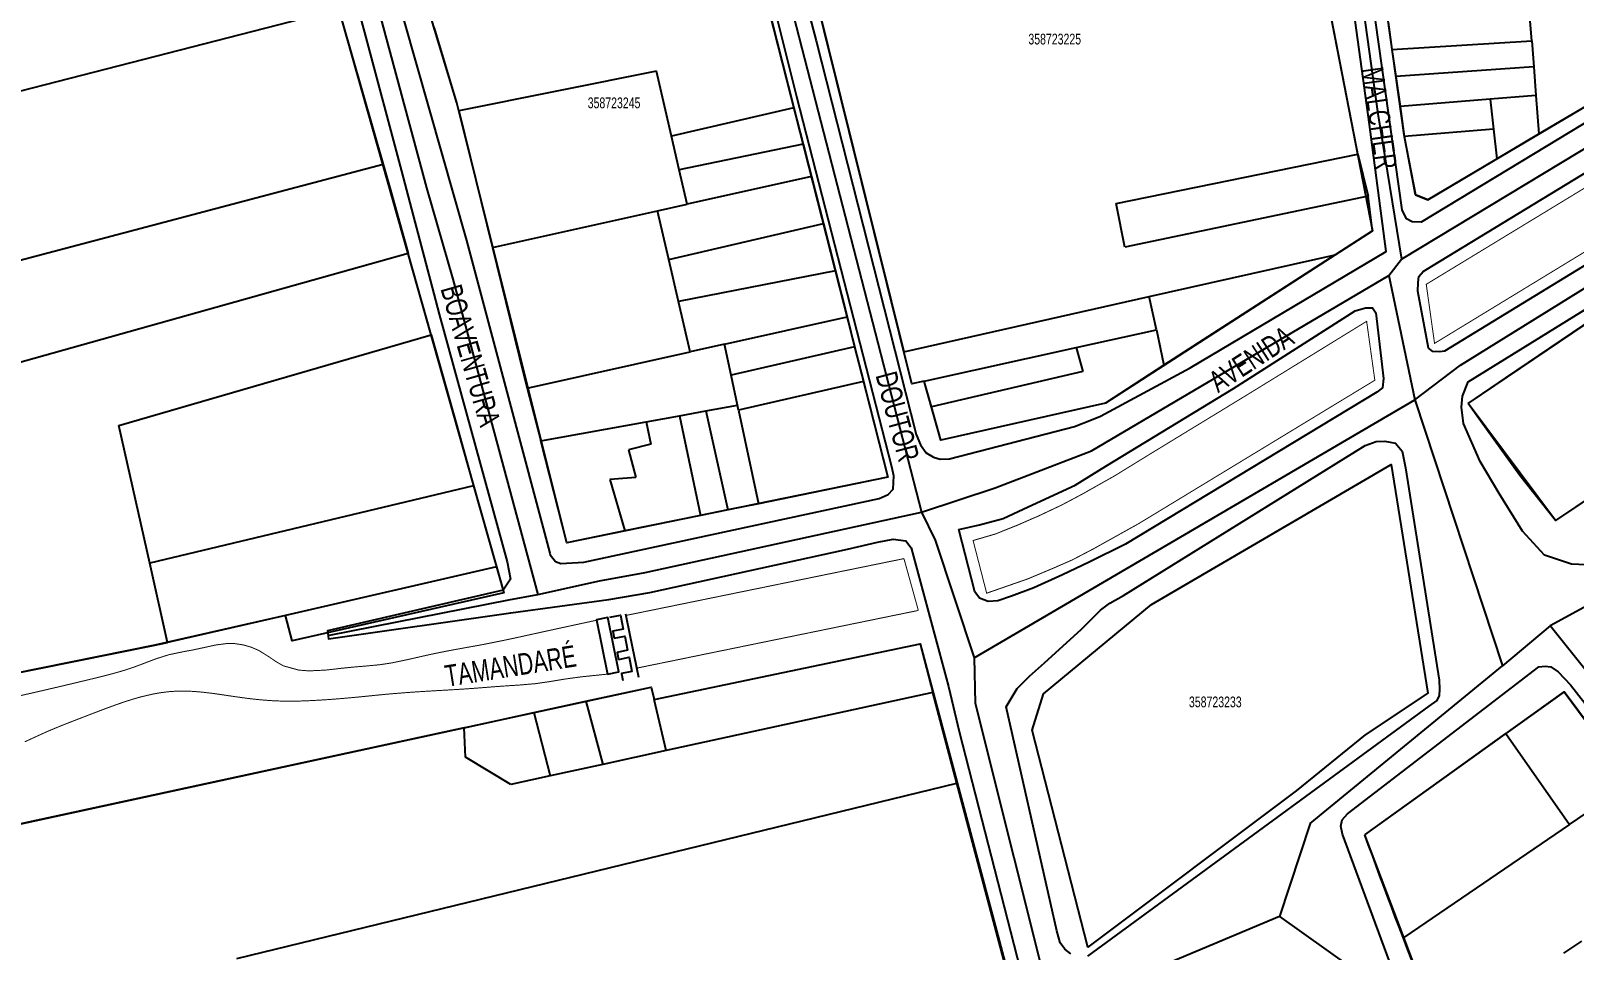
# Model space of a CAD drawing. Extents: x 199219 to 200475, y 4837288 to 4839440.
# Drawn here: x 199387.4 to 199674.1, y 4838319.5 to 4838490.1 of the extents above; entities that cross this region are included whole.
import ezdxf

# ---------------------------------------------------------------- set-up
doc = ezdxf.new("R2010")
doc.units = 0
doc.header["$LTSCALE"] = 3
doc.header["$MEASUREMENT"] = 0
for name, color, linetype in [('CD_MALHA_LOTES', 40, 'CONTINUOUS'), ('CD_TXT_QUADRA', 7, 'CONTINUOUS'), ('HD-BARRAGEM', 40, 'CONTINUOUS'), ('HD-CANAIS', 7, 'CONTINUOUS'), ('HD-TXT-CANAIS', 7, 'CONTINUOUS'), ('RU-QUADRAS', 210, 'CONTINUOUS'), ('SV-EIXO-RUA-PAV', 20, 'CONTINUOUS'), ('SV-PASSARELAS', 20, 'CONTINUOUS'), ('SV-RUA-PAVIM-S-GUIA-C-GUIA', 7, 'CONTINUOUS'), ('SV-TXT-RUA-PAV-S-GUIA-C-GUIA', 7, 'CONTINUOUS')]:
    doc.layers.add(name, color=color, linetype=linetype)
doc.styles.add('ARIAL', font='ARIAL.TTF')

msp = doc.modelspace()

# ---------------------------------------------------------------- linework, layer by layer
at = {"layer": 'CD_MALHA_LOTES', "linetype": 'Continuous'}
for p, q in [((199530.91, 4838505.91), (199549.59, 4838430.6)), ((199522.75, 4838501.01), (199529.18, 4838475.86)), ((199633.91, 4838467.25), (199628.02, 4838497.57)), ((199350.73, 4838470.05), (199444.61, 4838494.2)), ((199666.23, 4838488.3), (199665.83, 4838493.42)), ((199445.19, 4838492.05), (199452.86, 4838465.35)), ((199466.57, 4838476.78), (199462.38, 4838490.64)), ((199639.55, 4838491.78), (199640.27, 4838486.68)), ((199640.27, 4838486.68), (199666.23, 4838488.3)), ((199666.23, 4838488.3), (199666.61, 4838483.45)), ((199640.27, 4838486.68), (199640.98, 4838481.66)), ((199503.62, 4838482.66), (199466.93, 4838475.33)), ((199506.41, 4838470.61), (199503.62, 4838482.66)), ((199666.61, 4838483.45), (199640.98, 4838481.66)), ((199666.61, 4838483.45), (199667.02, 4838478.16)), ((199640.98, 4838481.66), (199641.77, 4838476.11)), ((199466.93, 4838475.33), (199466.57, 4838476.78)), ((199658.53, 4838477.47), (199641.77, 4838476.11)), ((199641.77, 4838476.11), (199642.56, 4838470.57)), ((199667.02, 4838478.16), (199658.53, 4838477.47)), ((199658.53, 4838477.47), (199659.15, 4838471.9)), ((199667.02, 4838478.16), (199667.58, 4838471.01)), ((199667.58, 4838471.01), (199679.59, 4838478.1)), ((199466.93, 4838475.33), (199473.19, 4838449.92)), ((199529.18, 4838475.86), (199506.41, 4838470.61)), ((199529.18, 4838475.86), (199530.9, 4838469.13)), ((199507.85, 4838464.36), (199506.41, 4838470.61)), ((199659.15, 4838471.9), (199642.56, 4838470.57)), ((199642.56, 4838470.57), (199644.64, 4838459.7)), ((199659.15, 4838471.9), (199659.77, 4838466.39)), ((199659.77, 4838466.39), (199667.58, 4838471.01)), ((199530.9, 4838469.13), (199507.85, 4838464.36)), ((199530.9, 4838469.13), (199531.33, 4838467.44)), ((199452.86, 4838465.35), (199358.89, 4838440.49)), ((199452.86, 4838465.35), (199454.22, 4838460.6)), ((199531.33, 4838467.44), (199532.43, 4838463.11)), ((199589.02, 4838458.09), (199633.91, 4838467.25)), ((199633.91, 4838467.25), (199635.84, 4838459.44)), ((199646.91, 4838458.8), (199659.77, 4838466.39)), ((199509.33, 4838457.96), (199507.85, 4838464.36)), ((199532.43, 4838463.11), (199509.33, 4838457.96)), ((199532.43, 4838463.11), (199534.65, 4838454.37)), ((199454.22, 4838460.6), (199457.54, 4838448.8)), ((199635.84, 4838459.44), (199590.62, 4838450.02)), ((199636.67, 4838453.05), (199635.84, 4838459.44)), ((199644.64, 4838459.7), (199646.91, 4838458.8)), ((199473.19, 4838449.92), (199503.85, 4838456.74)), ((199503.85, 4838456.74), (199509.33, 4838457.96)), ((199505.95, 4838447.72), (199503.85, 4838456.74)), ((199590.62, 4838450.02), (199589.02, 4838458.09)), ((199505.95, 4838447.72), (199534.65, 4838454.37)), ((199534.65, 4838454.37), (199536.88, 4838445.58)), ((199629.74, 4838448.58), (199636.67, 4838453.05)), ((199457.54, 4838448.8), (199339.64, 4838415.81)), ((199461.78, 4838433.71), (199457.54, 4838448.8)), ((199473.19, 4838449.92), (199479.03, 4838426.26)), ((199507.75, 4838439.93), (199505.95, 4838447.72)), ((199595.17, 4838440.82), (199629.74, 4838448.58)), ((199629.74, 4838448.58), (199597.92, 4838428.08)), ((199536.88, 4838445.58), (199507.75, 4838439.93)), ((199536.88, 4838445.58), (199539.05, 4838437.05)), ((199509.92, 4838430.58), (199507.75, 4838439.93)), ((199549.59, 4838430.6), (199595.17, 4838440.82)), ((199596.5, 4838434.63), (199595.17, 4838440.82)), ((199516.27, 4838431.99), (199539.05, 4838437.05)), ((199539.05, 4838437.05), (199540.46, 4838431.5)), ((199661.4, 4838425.77), (199677.89, 4838436.9)), ((199403.8, 4838416.93), (199461.78, 4838433.71)), ((199461.78, 4838433.71), (199466.53, 4838416.84)), ((199581.61, 4838431.36), (199596.5, 4838434.63)), ((199596.5, 4838434.63), (199597.92, 4838428.08)), ((199479.64, 4838423.86), (199509.92, 4838430.58)), ((199516.27, 4838431.99), (199509.92, 4838430.58)), ((199517.5, 4838426.23), (199516.27, 4838431.99)), ((199540.46, 4838431.5), (199517.5, 4838426.23)), ((199540.46, 4838431.5), (199542.1, 4838425.07)), ((199551.07, 4838424.65), (199549.59, 4838430.6)), ((199553.4, 4838425.16), (199581.61, 4838431.36)), ((199581.61, 4838431.36), (199582.87, 4838426.95)), ((199597.92, 4838428.08), (199587.03, 4838421.06)), ((199479.03, 4838426.26), (199479.64, 4838423.86)), ((199518.68, 4838420.66), (199517.5, 4838426.23)), ((199542.1, 4838425.07), (199518.87, 4838419.76)), ((199542.1, 4838425.07), (199546.61, 4838407.3)), ((199553.4, 4838425.16), (199551.07, 4838424.65)), ((199554.74, 4838420.34), (199553.4, 4838425.16)), ((199582.87, 4838426.95), (199554.74, 4838420.34)), ((199654.41, 4838421.01), (199661.4, 4838425.77)), ((199479.64, 4838423.86), (199482.15, 4838414.05)), ((199507.92, 4838418.71), (199512.84, 4838419.6)), ((199512.84, 4838419.6), (199518.68, 4838420.66)), ((199512.84, 4838419.6), (199516.92, 4838401.23)), ((199518.87, 4838419.76), (199518.68, 4838420.66)), ((199518.87, 4838419.76), (199522.58, 4838402.39)), ((199556.46, 4838414.17), (199554.74, 4838420.34)), ((199587.03, 4838421.06), (199556.46, 4838414.17)), ((199656.71, 4838417.74), (199654.41, 4838421.01)), ((199409.53, 4838391.34), (199403.8, 4838416.93)), ((199466.53, 4838416.84), (199469.67, 4838405.73)), ((199482.15, 4838414.05), (199501.75, 4838417.6)), ((199501.75, 4838417.6), (199507.92, 4838418.71)), ((199501.75, 4838417.6), (199502.58, 4838413.45)), ((199507.92, 4838418.71), (199511.8, 4838400.19)), ((199664.05, 4838407.6), (199656.71, 4838417.74)), ((199486.98, 4838395.12), (199482.15, 4838414.05)), ((199502.58, 4838413.45), (199498.43, 4838412.41)), ((199692.68, 4838414.06), (199670.66, 4838399.24)), ((199498.43, 4838412.41), (199499.81, 4838407.22)), ((199546.61, 4838407.3), (199522.58, 4838402.39)), ((199595.61, 4838383.7), (199640.13, 4838409.65)), ((199640.13, 4838409.65), (199646.94, 4838367.22)), ((199670.66, 4838399.24), (199664.05, 4838407.6)), ((199469.67, 4838405.73), (199409.53, 4838391.34)), ((199469.67, 4838405.73), (199473.93, 4838390.64)), ((199499.81, 4838407.22), (199494.96, 4838406.88)), ((199494.96, 4838406.88), (199497.74, 4838397.32)), ((199522.58, 4838402.39), (199516.92, 4838401.23)), ((199511.8, 4838400.19), (199497.74, 4838397.32)), ((199516.92, 4838401.23), (199511.8, 4838400.19)), ((199497.74, 4838397.32), (199486.98, 4838395.12)), ((199412.81, 4838376.64), (199409.53, 4838391.34)), ((199473.93, 4838390.64), (199434.71, 4838381.66)), ((199473.93, 4838390.64), (199475.29, 4838385.84)), ((199475.29, 4838385.84), (199435.98, 4838376.95)), ((199434.71, 4838381.66), (199412.81, 4838376.64)), ((199435.98, 4838376.95), (199434.71, 4838381.66)), ((199575.52, 4838367.08), (199595.61, 4838383.7)), ((199336.36, 4838361.18), (199410.44, 4838376.1)), ((199410.44, 4838376.1), (199412.81, 4838376.64)), ((199503.2, 4838366.02), (199552.6, 4838376.36)), ((199552.6, 4838376.36), (199554.99, 4838367.35)), ((199490.55, 4838365.7), (199502.65, 4838368.33)), ((199502.65, 4838368.33), (199503.2, 4838366.02)), ((199554.99, 4838367.35), (199505.44, 4838356.56)), ((199559.47, 4838350.51), (199554.99, 4838367.35)), ((199646.94, 4838367.22), (199635.3, 4838359.47)), ((199672.27, 4838367.46), (199661.45, 4838359.71)), ((199684.73, 4838350.66), (199672.27, 4838367.46)), ((199480.88, 4838363.61), (199490.55, 4838365.7)), ((199490.55, 4838365.7), (199493.7, 4838354)), ((199505.44, 4838356.56), (199503.2, 4838366.02)), ((199573.45, 4838360.37), (199575.52, 4838367.08)), ((199467.92, 4838360.8), (199480.88, 4838363.61)), ((199480.88, 4838363.61), (199483.92, 4838351.87)), ((199467.92, 4838360.8), (199281.02, 4838320.29)), ((199468.16, 4838355.34), (199467.92, 4838360.8)), ((199583.76, 4838320.07), (199573.45, 4838360.37)), ((199635.3, 4838359.47), (199622.49, 4838349.09)), ((199635.25, 4838340.93), (199661.45, 4838359.71)), ((199661.45, 4838359.71), (199673.24, 4838342.84)), ((199505.44, 4838356.56), (199493.7, 4838354)), ((199476.6, 4838350.28), (199468.16, 4838355.34)), ((199493.7, 4838354), (199483.92, 4838351.87)), ((199425.72, 4838317.99), (199559.47, 4838350.51)), ((199483.92, 4838351.87), (199476.6, 4838350.28)), ((199580.21, 4838272.54), (199559.47, 4838350.51)), ((199673.24, 4838342.84), (199684.73, 4838350.66)), ((199622.49, 4838349.09), (199583.76, 4838320.07)), ((199673.24, 4838342.84), (199642.46, 4838321.88)), ((199642.46, 4838321.88), (199635.25, 4838340.93)), ((199646.6, 4838310.93), (199642.46, 4838321.88)), ((199675.45, 4838321.19), (199672.15, 4838318.97))]:
    msp.add_line(p, q, dxfattribs=at)
at = {"layer": 'HD-BARRAGEM'}
for points in [[(199494.984383, 4838381.325), (199496.948759, 4838381.718357), (199497.483801, 4838379.095828), (199495.519995, 4838378.695772), (199495.782841, 4838377.405503)], [(199497.902065, 4838381.931071), (199498.700523, 4838378.011573)], [(199495.782841, 4838377.405503), (199497.747217, 4838377.798859), (199498.282259, 4838375.17633), (199496.318453, 4838374.776274), (199496.5813, 4838373.486005)], [(199498.700523, 4838378.011573), (199499.498982, 4838374.092075)], [(199496.5813, 4838373.486005), (199498.545676, 4838373.879362), (199499.080718, 4838371.256832), (199497.116912, 4838370.856776), (199497.379758, 4838369.566507)], [(199499.498982, 4838374.092075), (199500.29744, 4838370.172578)]]:
    msp.add_lwpolyline(points, dxfattribs=at)
at = {"layer": 'HD-CANAIS', "const_width": 0.18}
for points in [[(199780.436753, 4838512.646245), (199648.181366, 4838432.145398), (199646.63794, 4838443.108211), (199775.335458, 4838521.28845)], [(199637.08737, 4838425.302498), (199593.297604, 4838398.731186), (199584.851928, 4838394.024075), (199580.879193, 4838391.947365), (199577.330591, 4838390.402694), (199572.636492, 4838388.433292), (199564.982222, 4838385.769497), (199562.460059, 4838395.548834), (199566.620125, 4838396.765706), (199570.775091, 4838398.43359), (199574.732357, 4838400.16038), (199578.900583, 4838402.128196), (199582.643998, 4838404.114961), (199588.703822, 4838407.526057), (199595.730227, 4838411.845693), (199613.45922, 4838422.650035), (199635.567827, 4838436.239202)]]:
    msp.add_lwpolyline(points, close=True, dxfattribs=at)
for points in [[(199549.617184, 4838392.189876), (199497.896864, 4838381.624575)], [(199552.289382, 4838382.574343), (199549.617184, 4838392.189876)], [(199497.896864, 4838381.624575), (199499.955875, 4838371.856398)], [(199499.955875, 4838371.856398), (199552.289382, 4838382.574343)], [(199385.419333, 4838366.743443), (199388.24767, 4838367.379759), (199389.709602, 4838367.716796), (199392.629814, 4838368.399875), (199395.301284, 4838369.030497), (199398.218855, 4838369.728593), (199399.67617, 4838370.0851), (199401.876163, 4838370.640002), (199403.325117, 4838371.029228), (199404.765194, 4838371.449558), (199406.192842, 4838371.912526), (199407.868135, 4838372.525353), (199409.271586, 4838373.067362), (199410.677611, 4838373.595541), (199413.020821, 4838374.341404), (199415.949893, 4838374.953379), (199417.430177, 4838375.215246), (199420.173072, 4838375.803384), (199421.640648, 4838376.133124), (199423.879878, 4838376.4365), (199425.38612, 4838376.405092), (199426.888225, 4838376.173143), (199428.355454, 4838375.750878), (199429.757067, 4838375.148525), (199431.673006, 4838373.962349), (199432.907701, 4838373.103585), (199434.340279, 4838372.282258), (199437.234184, 4838371.490008), (199439.104541, 4838371.3538), (199442.099327, 4838371.49082), (199443.595131, 4838371.652159), (199445.091063, 4838371.830486), (199447.739126, 4838372.093579), (199449.236366, 4838372.2111), (199452.219999, 4838372.489667), (199454.432284, 4838372.824459), (199457.370919, 4838373.434601), (199458.835607, 4838373.770074), (199460.684418, 4838374.18916), (199462.150052, 4838374.509036), (199464.856631, 4838375.059419), (199467.807779, 4838375.596473), (199469.285236, 4838375.856842), (199470.761595, 4838376.123093), (199472.236461, 4838376.402162), (199475.177166, 4838376.995028), (199476.644811, 4838377.304996), (199478.111181, 4838377.621313), (199479.576673, 4838377.941971), (199481.041684, 4838378.264963), (199482.506611, 4838378.588284), (199485.2105, 4838379.178916)], [(199485.2105, 4838379.178916), (199492.464539, 4838380.743749)], [(199492.464539, 4838380.743749), (199494.572238, 4838370.752693)], [(199489.638241, 4838370.24293), (199486.666135, 4838369.835932), (199485.185379, 4838369.58988), (199483.704856, 4838369.343429), (199481.112857, 4838368.974941), (199478.124987, 4838368.718634), (199476.626973, 4838368.625255), (199474.189763, 4838368.46002), (199472.69416, 4838368.344125), (199469.703814, 4838368.109374), (199467.75884, 4838367.973876), (199464.764367, 4838367.792563), (199463.266649, 4838367.707066), (199460.401596, 4838367.538027), (199458.904536, 4838367.441915), (199457.408083, 4838367.337983), (199454.417738, 4838367.099205), (199452.820207, 4838366.95159), (199451.327403, 4838366.804647), (199449.834906, 4838366.65421), (199448.342283, 4838366.505301), (199445.778852, 4838366.267119), (199442.788241, 4838366.031322), (199441.291216, 4838365.932881), (199438.915197, 4838365.807576), (199437.415359, 4838365.754553), (199435.915199, 4838365.729043), (199433.748361, 4838365.753461), (199432.249623, 4838365.819854), (199430.752641, 4838365.925117), (199429.258241, 4838366.065311), (199427.767247, 4838366.236502), (199425.578447, 4838366.535342), (199422.612005, 4838366.976336), (199421.125475, 4838367.183618), (199419.225579, 4838367.408095), (199417.728021, 4838367.535784), (199416.228365, 4838367.604432), (199414.47501, 4838367.589895), (199412.97839, 4838367.483213), (199411.488345, 4838367.293583), (199410.008965, 4838367.029365), (199407.903515, 4838366.534651), (199406.460082, 4838366.12521), (199405.028933, 4838365.672906), (199403.60793, 4838365.187583), (199402.194933, 4838364.679083), (199400.491444, 4838364.045146), (199397.689757, 4838362.973482), (199395.963467, 4838362.305009), (199394.565007, 4838361.762127), (199393.169278, 4838361.211983), (199391.779773, 4838360.646672), (199390.399982, 4838360.058293), (199389.0122, 4838359.434113), (199387.64983, 4838358.80514), (199386.285843, 4838358.180474)], [(199494.572238, 4838370.752693), (199489.638241, 4838370.24293)]]:
    msp.add_lwpolyline(points, dxfattribs=at)
at = {"layer": 'RU-QUADRAS', "color": 6, "linetype": 'Continuous'}
for points in [[(199331.18, 4838592.63), (199388.11, 4838604.01), (199391.19, 4838589.57), (199386.62, 4838588.52), (199387.78, 4838584.08), (199417.17, 4838589.9), (199426.43, 4838535.02), (199430.98, 4838536.32), (199433.52, 4838528.86), (199435.07, 4838529.3), (199445.19, 4838492.05), (199475.29, 4838385.84), (199435.98, 4838376.95), (199434.71, 4838381.66), (199410.44, 4838376.1), (199336.36, 4838361.18)], [(199290.6, 4838285.32), (199281.02, 4838320.29), (199502.65, 4838368.33), (199503.2, 4838366.02), (199552.6, 4838376.36), (199590.37, 4838234.63)]]:
    msp.add_lwpolyline(points, dxfattribs=at)
for points in [[(199630.71, 4838555.09), (199776.54, 4838565.59), (199777.21, 4838539.41), (199748.42, 4838521.81, -0.0648967649), (199733.9, 4838515.9), (199734.3, 4838513.1), (199692.84, 4838488.5), (199684.38, 4838480.93), (199646.91, 4838458.8), (199644.64, 4838459.7), (199642.51, 4838470.87)], [(199654.41, 4838421.01), (199686.05, 4838442.36), (199687.68, 4838439.87, -0.0154867157), (199748.9, 4838477.19), (199752.22, 4838476.46), (199763.19, 4838461.27, -0.3146246761), (199761.78, 4838455.48), (199736.7, 4838438.22), (199738.64, 4838435.3), (199704.32, 4838413.18), (199700.49, 4838419.32), (199670.66, 4838399.24)], [(199635.25, 4838340.93), (199672.27, 4838367.46), (199711.35, 4838314.78), (199660.99, 4838280.11), (199659.11, 4838280.62, -0.0148744037)]]:
    msp.add_lwpolyline(points, format="xyb", close=True, dxfattribs=at)
for points in [[(199520.83, 4838546.53), (199582.18, 4838551.53), (199622.2, 4838553.1), (199627.89, 4838498.24), (199636.67, 4838453.05), (199587.03, 4838421.06), (199556.46, 4838414.17), (199553.4, 4838425.16), (199551.07, 4838424.65)], [(199448.56, 4838536.31), (199450.98, 4838538.93), (199511.43, 4838545.31), (199546.61, 4838407.3), (199486.98, 4838395.12), (199466.57, 4838476.78)], [(199573.45, 4838360.37), (199575.52, 4838367.08), (199595.61, 4838383.7), (199640.13, 4838409.65), (199646.94, 4838367.22), (199635.3, 4838359.47), (199622.49, 4838349.09), (199583.76, 4838320.07)]]:
    msp.add_lwpolyline(points, close=True, dxfattribs=at)
at = {"layer": 'SV-EIXO-RUA-PAV'}
for points in [[(199499.825102, 4838745.75), (199500.366905, 4838709.962766), (199500.212399, 4838678.908607), (199500.247142, 4838627.499175), (199501.56794, 4838623.137803), (199512.16825, 4838549.659865), (199515.316992, 4838547.130718), (199525.580369, 4838506.658155), (199552.884825, 4838400.829182), (199555.402257, 4838395.600669), (199562.644025, 4838373.756137), (199562.837662, 4838365.380882), (199577.187728, 4838308.071491)], [(199600.076469, 4838745.75), (199604.559737, 4838711.290063), (199614.648246, 4838637.793996), (199615.704193, 4838634.534726), (199621.206214, 4838595.905957), (199625.663144, 4838558.651376), (199626.82286, 4838553.95305), (199630.032372, 4838529.537833), (199637.654963, 4838474.746878), (199642.010729, 4838447.75259)], [(199552.884825, 4838400.829182), (199566.587197, 4838405.341181), (199584.468764, 4838412.218707), (199639.71822, 4838444.772328), (199642.010729, 4838447.75259), (199780.822124, 4838531.543778), (199796.296557, 4838541.516191), (199800.423072, 4838541.974692), (199803.632584, 4838543.579448), (199813.948873, 4838550.456974), (199816.01213, 4838554.354239), (199948.654272, 4838634.755783), (199980.706287, 4838654.737721), (200000, 4838666.213135)], [(199413.995626, 4838628.840215), (199418.911289, 4838611.466627), (199422.940979, 4838595.008826), (199433.905401, 4838549.109364), (199436.107404, 4838545.98986), (199441.428911, 4838540.484853), (199441.245411, 4838537.181849), (199441.428911, 4838533.328344), (199460.895815, 4838461.024234), (199465.810995, 4838444.073753), (199481.622131, 4838385.530941)], [(199562.644025, 4838373.756137), (199644.51556, 4838421.656081), (199653.008458, 4838428.110683), (199698.530391, 4838456.307104), (199762.566841, 4838493.166281), (199838.32349, 4838541.066225), (199888.431587, 4838572.489947), (199910.513122, 4838585.059436), (199917.647156, 4838588.796311), (199931.235792, 4838586.758015)], [(199931.235792, 4838586.758015), (199926.47977, 4838568.753072), (199903.803732, 4838550.917986), (199861.678959, 4838519.154548), (199854.459996, 4838514.993028), (199783.968943, 4838462.167204), (199680.695305, 4838385.731123), (199669.635457, 4838379.722397), (199660.821924, 4838372.312344)], [(199639.71822, 4838444.772328), (199644.51556, 4838421.656081), (199660.821924, 4838372.312344)], [(199442.892406, 4838377.978644), (199476.19997, 4838384.562697), (199481.622131, 4838385.530941), (199493.0474, 4838388.048373), (199501.56794, 4838389.597562), (199552.884825, 4838400.829182)], [(199937.629711, 4838022.320309), (199908.411164, 4838062.988896), (199907.278336, 4838064.565652), (199841.688227, 4838155.858934), (199838.937216, 4838162.73646), (199806.842096, 4838205.950247), (199756.292282, 4838270.942865), (199719.153643, 4838317.022288), (199713.651622, 4838324.816817), (199669.635457, 4838379.722397)], [(199625.046166, 4838343.04226), (199660.821924, 4838372.312344)], [(199625.046166, 4838343.04226), (199619.376582, 4838325.771264), (199637.04181, 4838313.201775), (199654.046399, 4838271.859869), (199662.214952, 4838242.858736)], [(199619.376582, 4838325.771264), (199577.187728, 4838308.071491)]]:
    msp.add_lwpolyline(points, dxfattribs=at)
at = {"layer": 'SV-PASSARELAS'}
msp.add_lwpolyline([(199494.572238, 4838370.752693), (199496.68118, 4838371.145886), (199494.625267, 4838381.238015), (199492.516325, 4838380.844823)], close=True, dxfattribs=at)
at = {"layer": 'SV-RUA-PAVIM-S-GUIA-C-GUIA'}
for points in [[(200000, 4838643.903633), (199907.618557, 4838587.965014), (199887.10171, 4838575.541707), (199650.045844, 4838430.709874), (199649.162391, 4838430.548934), (199647.890166, 4838430.655771), (199647.040968, 4838431.269655), (199645.078933, 4838441.8254), (199645.149654, 4838443.425036), (199645.249357, 4838444.54755), (199646.04212, 4838445.488888), (199647.663938, 4838446.493417), (199773.896219, 4838523.281007), (199861.924873, 4838576.954555), (199879.905214, 4838588.001429), (199907.618557, 4838604.885766), (200000, 4838661.169127)], [(199436.873857, 4838535.559902), (199449.423989, 4838489.821421), (199456.251622, 4838464.100618), (199458.426575, 4838455.907215), (199461.979414, 4838442.523093), (199463.289426, 4838437.588063), (199475.90458, 4838391.621289), (199476.512808, 4838388.388577), (199475.194424, 4838386.318681), (199442.537014, 4838378.784791), (199442.720603, 4838377.273986), (199476.61139, 4838382.12328), (199494.82425, 4838384.616607), (199502.393861, 4838385.931824), (199539.154303, 4838393.958865), (199544.687968, 4838395.259393), (199547.582016, 4838395.785584), (199549.987945, 4838395.479092), (199550.958346, 4838394.208669), (199557.882099, 4838368.455522), (199559.892501, 4838360.126499), (199580.182165, 4838281.035314)], [(199580.626264, 4838318.831339), (199579.513238, 4838319.707426), (199578.639477, 4838320.898408), (199578.035923, 4838323.104124), (199568.58033, 4838364.647503), (199570.660284, 4838368.085869), (199572.939297, 4838370.36335), (199575.704149, 4838372.869595), (199582.590739, 4838379.123825), (199586.124471, 4838382.597516), (199587.86061, 4838383.922513), (199590.428013, 4838385.360691), (199635.299786, 4838413.186004), (199637.311482, 4838413.94775), (199638.916298, 4838414.001382), (199640.928247, 4838413.636154), (199642.189675, 4838412.1524), (199642.802323, 4838409.019665), (199649.022787, 4838369.624085), (199649.098685, 4838367.942778), (199649.047855, 4838366.79304), (199648.604937, 4838365.836097), (199647.106959, 4838364.801), (199583.735515, 4838318.367076)]]:
    msp.add_lwpolyline(points, dxfattribs=at)
for points in [[(199777.350684, 4838534.361628), (199645.695779, 4838454.645251), (199644.020415, 4838454.694941), (199642.969096, 4838455.267753), (199642.166308, 4838456.931397), (199628.484045, 4838554.084801), (199628.457699, 4838555.187894), (199628.647413, 4838556.081001), (199629.1987, 4838556.657456), (199630.545214, 4838557.098264), (199669.607006, 4838559.412882), (199719.832143, 4838563.909197), (199771.606846, 4838567.209428), (199774.159033, 4838567.170713), (199775.611706, 4838567.181044), (199776.783976, 4838567.078664), (199777.452726, 4838566.347612), (199777.749531, 4838565.13228), (199778.465939, 4838552.453306), (199778.199365, 4838540.193833), (199778.363317, 4838537.106157)], [(199558.073087, 4838410.720597), (199581.273457, 4838416.72294), (199584.456744, 4838417.933297), (199586.116385, 4838418.660659), (199602.762945, 4838427.635016), (199639.194394, 4838449.175233), (199636.106609, 4838472.778823), (199624.801153, 4838554.599695), (199624.394448, 4838555.594538), (199623.67351, 4838556.27783), (199622.454577, 4838556.457422), (199577.787781, 4838553.090561), (199520.519333, 4838547.856599), (199519.579951, 4838546.996932), (199518.909496, 4838545.424049), (199519.006216, 4838542.514677), (199533.284137, 4838488.284475), (199544.957446, 4838442.53502), (199551.88655, 4838415.203887), (199552.679392, 4838413.315294), (199553.71592, 4838411.841572), (199555.107139, 4838411.028206), (199556.317232, 4838410.64866)], [(199545.002328, 4838403.339785), (199546.698712, 4838404.063456), (199547.584097, 4838405.102889), (199547.718482, 4838407.576211), (199547.365495, 4838409.219791), (199529.695313, 4838477.901208), (199513.150139, 4838544.278518), (199512.999953, 4838545.412179), (199512.131291, 4838546.152149), (199510.51364, 4838546.374569), (199450.306695, 4838540.370116), (199448.469922, 4838539.600567), (199447.086943, 4838538.334947), (199446.094947, 4838536.851538), (199445.08816, 4838534.467219), (199445.051269, 4838533.066423), (199468.350734, 4838451.261489), (199483.811202, 4838393.196953), (199483.871804, 4838392.868682), (199484.894393, 4838391.646018), (199485.904574, 4838391.27539), (199490.172583, 4838391.53579)], [(199681.97015, 4838391.645285), (199677.758323, 4838390.956637), (199673.639181, 4838391.154934), (199668.580021, 4838392.84132), (199664.493461, 4838397.308376), (199660.194953, 4838404.286937), (199656.67688, 4838410.22894), (199653.532283, 4838417.256202), (199653.16621, 4838420.302807), (199653.402539, 4838422.35309), (199654.44958, 4838424.978799), (199699.190883, 4838452.684714), (199747.90339, 4838481.866362), (199749.895196, 4838482.17821), (199751.661675, 4838481.924107), (199753.070574, 4838481.510649), (199754.289081, 4838480.755074), (199756.147607, 4838478.618595), (199768.168865, 4838461.127842), (199768.560353, 4838458.656106), (199768.390356, 4838456.509939), (199767.004741, 4838454.618347), (199764.895552, 4838452.784076)], [(199559.822456, 4838397.619891), (199563.666079, 4838398.475225), (199568.023846, 4838399.63319), (199572.700691, 4838401.778667), (199581.392515, 4838405.823664), (199587.106914, 4838409.350343), (199610.80572, 4838423.795189), (199633.426687, 4838438.212983), (199635.37846, 4838438.752009), (199636.6812, 4838438.769028), (199637.288922, 4838437.790263), (199638.728225, 4838425.604957), (199638.503151, 4838423.912032), (199637.464919, 4838423.081819), (199590.747959, 4838394.862987), (199584.015644, 4838391.531976), (199579.080069, 4838389.197692), (199573.740251, 4838386.781266), (199569.586669, 4838385.210236), (199567.072705, 4838384.348936), (199565.239673, 4838384.230354), (199563.664691, 4838384.851569), (199562.764837, 4838386.018671)], [(199656.993555, 4838275.805819), (199655.81355, 4838275.733238), (199654.898226, 4838276.55042), (199631.058998, 4838341.049262), (199630.799337, 4838342.538417), (199631.0273, 4838343.730341), (199632.027709, 4838344.83772), (199667.535514, 4838372.104035), (199668.742718, 4838372.22549), (199669.802538, 4838372.128127), (199671.149644, 4838371.166467), (199673.448026, 4838368.784975), (199702.050508, 4838332.172574), (199712.126717, 4838318.825648), (199713.198858, 4838317.02477), (199712.976207, 4838315.669826)]]:
    msp.add_lwpolyline(points, close=True, dxfattribs=at)

# ---------------------------------------------------------------- texts
at = {"layer": 'CD_TXT_QUADRA', "linetype": 'Continuous', "style": 'ARIAL', "width": 0.7}
for s, p in [('358723225', (199572.73, 4838487.63)), ('358723245', (199490.87, 4838475.79)), ('358723233', (199602.56, 4838364.59))]:
    msp.add_text(s, height=2, dxfattribs=at).set_placement(p)
at = {"layer": 'HD-TXT-CANAIS', "style": 'ARIAL', "width": 0.7}
msp.add_text('TAMANDARÉ', height=4, rotation=9, dxfattribs=at).set_placement((199464.717887, 4838368.373582))
at = {"layer": 'SV-TXT-RUA-PAV-S-GUIA-C-GUIA', "style": 'ARIAL', "width": 0.7}
for s, rotation, p in [('MALCHER', 278, (199634.640149, 4838483.139767)), ('BOAVENTURA', 286, (199463.486268, 4838442.302698)), ('AVENIDA', 33, (199607.975097, 4838422.883187)), ('DOUTOR', 285, (199544.301564, 4838426.235792))]:
    msp.add_text(s, height=4, rotation=rotation, dxfattribs=at).set_placement(p)

doc.saveas('drawing.dxf')
